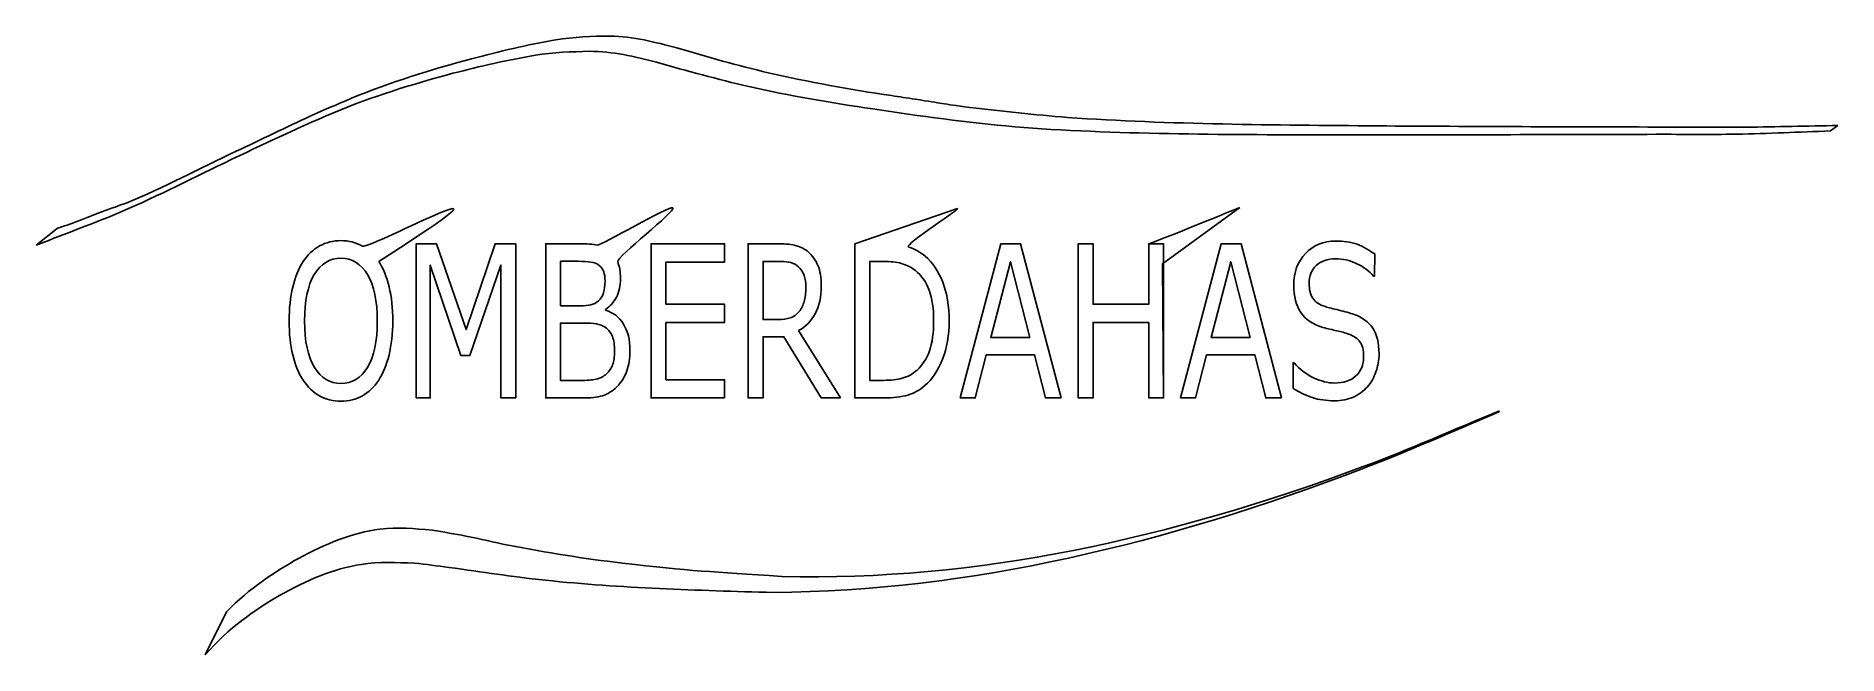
# Model space of a CAD drawing. Extents: x 81 to 604, y 169 to 349.
import ezdxf

# ---------------------------------------------------------------- set-up
doc = ezdxf.new("R2010")
doc.units = 0
doc.layers.add('Laag_1', color=7, linetype='CONTINUOUS')

msp = doc.modelspace()

# ---------------------------------------------------------------- linework, layer by layer
at = {"layer": 'Laag_1', "color": 7}
for points in [[(604.435861, 322.629335), (602.268236, 321.027449), (602.268236, 321.027449)], [(327.204063, 243.573816), (319.022803, 243.573816), (319.022803, 288.290472), (348.53632, 298.460439)], [(430.762969, 298.817317), (408.32453, 282.516911), (408.646526, 243.573816)], [(81.290625, 287.895798), (87.430368, 292.779808), (87.430368, 292.779723)], [(240.77886, 243.573816), (229.290316, 243.573816), (229.290316, 288.290472), (238.885864, 288.290472)], [(314.845163, 243.573816), (309.253201, 243.573816), (298.417413, 261.35233), (292.346763, 261.35233), (292.346763, 243.573816), (288.038558, 243.573816), (288.038558, 288.290472), (297.111898, 288.290472)], [(408.646526, 243.573816), (404.338317, 243.573816), (404.338317, 265.466661), (388.171688, 265.466661), (388.171688, 243.573816), (383.863478, 243.573816), (383.863478, 288.290472), (388.171688, 288.290472), (388.171688, 270.752152), (404.338317, 270.752152), (404.338317, 288.290472)], [(238.733554, 283.215242), (233.598521, 283.215242), (233.598521, 270.301758), (239.168725, 270.301758)], [(297.416517, 283.185066), (292.346763, 283.185066), (292.346763, 266.307463), (296.698484, 266.307463)], [(327.378135, 283.185126), (323.331012, 283.185126), (323.331012, 248.679162), (327.378135, 248.679162)], [(470.003505, 285.356018), (469.897057, 278.950698), (469.592287, 278.950698)], [(246.479603, 277.479052), (246.479616, 277.479174)], [(304.770928, 275.707163), (304.770928, 275.707346)], [(246.653688, 269.250695), (246.653688, 269.0105)], [(240.365446, 265.286394), (233.598521, 265.286394), (233.598521, 248.649046), (239.299277, 248.649046)], [(302.660344, 263.124036), (314.845163, 243.573816)], [(341.8911, 265.977165), (341.8911, 265.977287)], [(249.24296, 257.087603), (249.24296, 257.087908)], [(253.725233, 257.328346), (253.725233, 257.328163)], [(446.223636, 246.33672), (446.223636, 253.784446), (446.528406, 253.784446)], [(471.202399, 256.337149), (471.202532, 256.337149)], [(506.167937, 239.829846), (506.002677, 239.514661), (506.002677, 239.514661)], [(130.414895, 169.020454), (136.580944, 181.543578), (136.580973, 181.543294)]]:
    msp.add_lwpolyline(points, dxfattribs=at)
for points in [[(220.543355, 243.573816), (216.23515, 243.573816), (216.23515, 282.104009), (207.227088, 255.886633), (204.65957, 255.886633), (195.716782, 282.104009), (195.716782, 243.573816), (191.691439, 243.573816), (191.691439, 288.290472), (197.566263, 288.290472), (206.204431, 263.394468), (214.559737, 288.290472), (220.543355, 288.290472)], [(281.184597, 243.573816), (259.839402, 243.573816), (259.839402, 288.290472), (281.184597, 288.290472), (281.184597, 283.00492), (264.147607, 283.00492), (264.147607, 270.752152), (281.184597, 270.752152), (281.184597, 265.466661), (264.147607, 265.466661), (264.147607, 248.859307), (281.184597, 248.859307)], [(378.946038, 243.573816), (374.354967, 243.573816), (371.178205, 256.036845), (357.165637, 256.036845), (353.988919, 243.573816), (349.615427, 243.573816), (361.408564, 288.290472), (367.152857, 288.290472)], [(383.867365, 288.291691), (383.867365, 243.56961), (388.172174, 243.56961), (388.172174, 265.466295), (404.338891, 265.466295), (404.338891, 243.56961), (408.643699, 243.56961), (408.643699, 287.339144), (408.643699, 288.291691), (404.338891, 288.291691), (404.338891, 270.752945), (388.172174, 270.752945), (388.172174, 288.291691)], [(442.916353, 243.573816), (438.325282, 243.573816), (435.14852, 256.036845), (421.135996, 256.036845), (417.959233, 243.573816), (413.585741, 243.573816), (425.378922, 288.290472), (431.123172, 288.290472)], [(180.768619, 283.155072)], [(369.85091, 261.14213), (364.171943, 283.095023), (358.471156, 261.14213)], [(433.821269, 261.14213), (428.142258, 283.095023), (422.441515, 261.14213)], [(180.376968, 265.917117)], [(346.395157, 265.887062)]]:
    msp.add_lwpolyline(points, close=True, dxfattribs=at)
for points in [[(207.754398, 341.995436), (215.825672, 344.06246), (223.924493, 346.038038), (232.13685, 347.443767)], [(232.13685, 347.443767), (237.394165, 348.343994), (242.720895, 348.500098), (248.039135, 348.561524)], [(248.039135, 348.561524), (254.621869, 348.425461), (261.041006, 346.808296), (267.375557, 345.134523)], [(172.898289, 330.512117), (184.226987, 335.191068), (195.952493, 338.77355), (207.754398, 341.995436)], [(226.301088, 343.002926), (218.217373, 341.640992), (210.231369, 339.767575), (202.28506, 337.749676)], [(242.03217, 344.132929), (236.772887, 344.035984), (231.504559, 343.852866), (226.301088, 343.002926)], [(261.449589, 341.001808), (255.076634, 342.574072), (248.636446, 344.157449), (242.03217, 344.132929)], [(288.200239, 333.926787), (279.209857, 336.005121), (270.311238, 338.421827), (261.449589, 341.001808)], [(267.375557, 345.134523), (276.154101, 342.495298), (284.97308, 340.015578), (293.8932, 337.914539)], [(202.28506, 337.749676), (190.547569, 334.578728), (178.889423, 331.035024), (167.652417, 326.324324)], [(293.8932, 337.914539), (305.710441, 335.186816), (317.652378, 333.09017), (329.637373, 331.286287)], [(161.079072, 325.387786), (165.89844, 327.584211), (168.013749, 328.441946), (172.898289, 330.512117)], [(324.214243, 327.421757), (312.143046, 329.198088), (300.108926, 331.232202), (288.200239, 333.926787)], [(329.637373, 331.286287), (331.936724, 330.938731), (334.237663, 330.60155), (336.535455, 330.243676)], [(336.535455, 330.243676), (344.941143, 328.934523), (343.784324, 328.993172), (352.42577, 327.877569)], [(167.652417, 326.324324), (156.283495, 321.476683), (145.111887, 316.192167), (133.994914, 310.781055)], [(139.383663, 315.124214), (146.619842, 318.533924), (153.800416, 322.070598), (161.079072, 325.387786)], [(365.464006, 322.268343), (351.651543, 323.443162), (337.919698, 325.355131), (324.214243, 327.421757)], [(352.42577, 327.877569), (361.850683, 326.660825), (371.28977, 325.759918), (380.756296, 324.957033)], [(380.756296, 324.957033), (410.70206, 322.888025), (440.737398, 322.772428), (470.738863, 322.494718)], [(375.949814, 321.482721), (372.454554, 321.744643), (368.956545, 321.971301), (365.464006, 322.268343)], [(467.213244, 319.906432), (436.790976, 319.944983), (406.336762, 319.804101), (375.949814, 321.482721)], [(551.644271, 320.058652), (523.500633, 319.992888), (495.356995, 319.891124), (467.213244, 319.906432)], [(470.738863, 322.494718), (498.661994, 322.313301), (526.585691, 322.223159), (554.509276, 322.164397)], [(575.010652, 320.105991), (567.223257, 319.956888), (559.433083, 320.076794), (551.644271, 320.058652)], [(554.509276, 322.164397), (562.259735, 322.147389), (570.010535, 322.05498), (577.760712, 322.127263)], [(602.268236, 321.027449), (593.182375, 320.720287), (584.099972, 320.279924), (575.010652, 320.105991)], [(577.760712, 322.127263), (586.653591, 322.210035), (595.544173, 322.461978), (604.435861, 322.629335)], [(107.458597, 300.126331), (118.330699, 304.607537), (128.783534, 310.038406), (139.383663, 315.124214)], [(176.047, 287.629755), (178.725058, 286.809803), (231.126904, 315.3303), (180.768619, 283.155072)], [(133.994914, 310.781055), (123.436551, 305.676369), (112.948483, 300.389329), (102.11277, 295.903219)], [(97.367012, 296.414702), (102.618666, 298.426054), (101.776788, 298.087625), (107.458597, 300.126331)], [(244.194964, 287.930181), (245.369931, 287.689986), (265.055676, 299.474985), (266.129102, 298.714167)], [(266.129102, 298.714167), (267.31857, 297.853248), (249.620111, 284.456571), (250.156824, 283.095145)], [(348.53632, 298.460439), (351.50659, 299.483947), (332.788772, 287.970111), (334.645483, 287.329451)], [(404.338317, 288.290472), (412.545549, 291.327099), (431.082624, 298.935585), (430.762969, 298.817317)], [(102.11277, 295.903219), (95.143516, 293.306598), (88.252084, 290.510107), (81.290625, 287.895798)], [(87.430368, 292.779723), (88.532957, 293.184935), (89.67037, 293.484529), (90.776333, 293.878885)], [(90.776333, 293.878885), (91.95404, 294.298781), (96.479875, 296.074942), (97.367012, 296.414702)], [(163.601077, 287.65981), (165.501326, 288.700875), (167.568395, 289.221438), (169.802279, 289.221438)], [(169.802279, 289.221438), (172.123199, 289.221438), (174.204773, 288.69106), (176.047, 287.629755)], [(238.885864, 288.290472), (241.250299, 288.290472), (243.019996, 288.170375), (244.194964, 287.930181)], [(297.111898, 288.290472), (299.070172, 288.290472), (300.702068, 288.110225), (302.007584, 287.74973)], [(302.007584, 287.74973), (303.313101, 287.409557), (304.488066, 286.788892), (305.532482, 285.887738)], [(449.857465, 285.497514), (452.149379, 287.900004), (455.057767, 289.10128), (458.582673, 289.10128)], [(458.582673, 289.10128), (460.860099, 289.10128), (462.948922, 288.800732), (464.84914, 288.200369)], [(464.84914, 288.200369), (466.749402, 287.599883), (468.538401, 286.236934), (470.003505, 285.356018)], [(155.811495, 275.707346), (156.50777, 278.610342), (157.523171, 281.092938), (158.857696, 283.155072)], [(158.857696, 283.155072), (160.134201, 285.117165), (161.715329, 286.618745), (163.601077, 287.65981)], [(169.824041, 284.086098), (166.531241, 284.086098), (163.941965, 282.504414), (162.056217, 279.341105)], [(177.54835, 279.341105), (175.662602, 282.504414), (173.087831, 284.086098), (169.824041, 284.086098)], [(180.768619, 283.155072), (182.088639, 281.152986), (183.096792, 278.700445), (183.793067, 275.797449)], [(242.345483, 283.00492), (241.373599, 283.145135), (240.169621, 283.215242), (238.733554, 283.215242)], [(244.825961, 282.013906), (244.144191, 282.554647), (243.317368, 282.884823), (242.345483, 283.00492)], [(250.156824, 283.095145), (250.693537, 281.753777), (250.961893, 280.142098), (250.961893, 278.26011)], [(300.440965, 282.824774), (299.585127, 283.064968), (298.576978, 283.185066), (297.416517, 283.185066)], [(302.660344, 281.623499), (302.036596, 282.20411), (301.296803, 282.604535), (300.440965, 282.824774)], [(305.532482, 285.887738), (306.707445, 284.866689), (307.621305, 283.575351), (308.274064, 282.013723)], [(332.53493, 282.584641), (331.098845, 282.985168), (329.379943, 283.185126), (327.378135, 283.185126)], [(336.603785, 280.512448), (335.327285, 281.513521), (333.971014, 282.204232), (332.53493, 282.584641)], [(334.645483, 287.329451), (336.516726, 286.708787), (338.097864, 285.847929), (339.388895, 284.746754)], [(339.388895, 284.746754), (341.593751, 282.84477), (343.312697, 280.312124), (344.54569, 277.148815)], [(446.419617, 276.307953), (446.419617, 280.051873), (447.565551, 283.115019), (449.857465, 285.497514)], [(458.560633, 283.96594), (456.254232, 283.96594), (454.39752, 283.305224), (452.990455, 281.983851)], [(464.718354, 282.524471), (462.716546, 283.48543), (460.663987, 283.96594), (458.560633, 283.96594)], [(469.592287, 278.950698), (468.359294, 280.392229), (466.734649, 281.583507), (464.718354, 282.524471)], [(162.056217, 279.341105), (160.184978, 276.197854), (159.249357, 271.723171), (159.249357, 265.917117)], [(180.376968, 265.917117), (180.376968, 271.723171), (179.434094, 276.197854), (177.54835, 279.341105)], [(246.087965, 280.212023), (245.826878, 280.952784), (245.406194, 281.553452), (244.825961, 282.013906)], [(246.044444, 274.085547), (246.33455, 275.046507), (246.479603, 276.177675), (246.479603, 277.479052)], [(246.479616, 277.479174), (246.479616, 278.560291), (246.349051, 279.471261), (246.087965, 280.212023)], [(250.961893, 278.26011), (250.961893, 276.137927), (250.570242, 274.326046), (249.786926, 272.824467)], [(304.270478, 279.10085), (303.951353, 280.101903), (303.414642, 280.942786), (302.660344, 281.623499)], [(304.770928, 275.707346), (304.770928, 276.988666), (304.604112, 278.119834), (304.270478, 279.10085)], [(308.274064, 282.013723), (308.941327, 280.472131), (309.274959, 278.510078), (309.274959, 276.127563)], [(340.56385, 274.83655), (339.679001, 277.239041), (338.35895, 279.131027), (336.603785, 280.512448)], [(452.990455, 281.983851), (451.597922, 280.662478), (450.901633, 278.960757), (450.901633, 276.878566)], [(154.76708, 265.917117), (154.76708, 269.560935), (155.115224, 272.824345), (155.811495, 275.707346)], [(183.793067, 275.797449), (184.503848, 272.894391), (184.859236, 269.600927), (184.859236, 265.917117)], [(244.608377, 271.773099), (245.290148, 272.373585), (245.768835, 273.144584), (246.044444, 274.085547)], [(249.786926, 272.824467), (249.003619, 271.342883), (247.959203, 270.151667), (246.653688, 269.250695)], [(304.292241, 271.532783), (304.611366, 272.633937), (304.770928, 274.025397), (304.770928, 275.707163)], [(309.274959, 276.127563), (309.274959, 272.904206), (308.687477, 270.201392), (307.512514, 268.01912)], [(341.8911, 265.977287), (341.8911, 269.480952), (341.448698, 272.43406), (340.56385, 274.83655)], [(344.54569, 277.148815), (345.778683, 273.985507), (346.395157, 270.231589), (346.395157, 265.887062)], [(448.486663, 268.349662), (447.108617, 270.3918), (446.419617, 273.044543), (446.419617, 276.307953)], [(450.901633, 276.878566), (450.901633, 275.016635), (451.249689, 273.555108), (451.946022, 272.493987)], [(451.946022, 272.493987), (452.642311, 271.432865), (453.86806, 270.621996), (455.623225, 270.061441)], [(239.168725, 270.301758), (240.517756, 270.301758), (241.591182, 270.391983), (242.388999, 270.571824)], [(242.388999, 270.571824), (243.186816, 270.772392), (243.926607, 271.172919), (244.608377, 271.773099)], [(246.653688, 269.0105), (248.844052, 268.389836), (250.570237, 267.058466), (251.832236, 265.016388)], [(300.266898, 266.787851), (301.2823, 267.128024), (302.14539, 267.748668), (302.856169, 268.649783)], [(307.512514, 268.01912), (306.337548, 265.856885), (304.720158, 264.225191), (302.660344, 263.124036)], [(302.856169, 268.649783), (303.508928, 269.490665), (303.987618, 270.451666), (304.292241, 271.532783)], [(454.883695, 264.055185), (452.01157, 264.896048), (449.879196, 266.32758), (448.486663, 268.349662)], [(455.623225, 270.061441), (456.551625, 269.781012), (457.871632, 269.440655), (459.58329, 269.040372)], [(459.58329, 269.040372), (461.294993, 268.639846), (462.745565, 268.229626), (463.935007, 267.809103)], [(463.935007, 267.809103), (466.342998, 266.928188), (468.156202, 265.596817), (469.374663, 263.81493)], [(155.811495, 256.036845), (155.115219, 258.919846), (154.76708, 262.213249), (154.76708, 265.917117)], [(159.249357, 265.917117), (159.249357, 260.051014), (160.206736, 255.556335), (162.121495, 252.433079)], [(177.50483, 252.433079), (179.419588, 255.556335), (180.376968, 260.051014), (180.376968, 265.917117)], [(184.859236, 265.917117), (184.859236, 262.233306), (184.496604, 258.929844), (183.771305, 256.006791)], [(243.977376, 265.046199), (242.990986, 265.206532), (241.787012, 265.286394), (240.365446, 265.286394)], [(246.523136, 264.08524), (245.826861, 264.585746), (244.978271, 264.906045), (243.977376, 265.046199)], [(248.655479, 261.382385), (248.263827, 262.443507), (247.553042, 263.344479), (246.523136, 264.08524)], [(251.832236, 265.016388), (253.094235, 262.994246), (253.725233, 260.431545), (253.725233, 257.328346)], [(296.698484, 266.307463), (298.062024, 266.307463), (299.251496, 266.467592), (300.266898, 266.787851)], [(340.672639, 257.268115), (341.484961, 259.5905), (341.8911, 262.493557), (341.8911, 265.977165)], [(346.395157, 265.887062), (346.395157, 261.822842), (345.749664, 258.138971), (344.458632, 254.83557)], [(458.909042, 263.064171), (457.647074, 263.324483), (456.305292, 263.654292), (454.883695, 264.055185)], [(462.455724, 262.073095), (461.367784, 262.473622), (460.185542, 262.803798), (458.909042, 263.064171)], [(465.654218, 259.880806), (464.957973, 260.821769), (463.891809, 261.552533), (462.455724, 262.073095)], [(469.374663, 263.81493), (470.593169, 262.033043), (471.202399, 259.540449), (471.202399, 256.337149)], [(249.24296, 257.087908), (249.24296, 258.889791), (249.047112, 260.321263), (248.655479, 261.382385)], [(248.677236, 253.213588), (249.0544, 254.214601), (249.24296, 255.505919), (249.24296, 257.087603)], [(253.725233, 257.328163), (253.725233, 255.10588), (253.420595, 253.143786), (252.811374, 251.442004)], [(337.060719, 251.652265), (338.670831, 253.073739), (339.874805, 254.945669), (340.672639, 257.268115)], [(466.720383, 255.496226), (466.720383, 257.478315), (466.364818, 258.939842), (465.654218, 259.880806)], [(158.835939, 248.73921), (157.530424, 250.7213), (156.522276, 253.153845), (155.811495, 256.036845)], [(162.121495, 252.433079), (164.036254, 249.329819), (166.603767, 247.77819), (169.824041, 247.77819)], [(169.824041, 247.77819), (173.044315, 247.77819), (175.604581, 249.329819), (177.50483, 252.433079)], [(183.771305, 256.006791), (183.060524, 253.103794), (182.059629, 250.681247), (180.768619, 248.73921)], [(246.89303, 250.540788), (247.705352, 251.321602), (248.300086, 252.212515), (248.677236, 253.213588)], [(252.811374, 251.442004), (252.20213, 249.740222), (251.382555, 248.338805), (250.352649, 247.237631)], [(332.796016, 249.309824), (334.348134, 249.730468), (335.769687, 250.511099), (337.060719, 251.652265)], [(344.458632, 254.83557), (343.182132, 251.532107), (341.477718, 248.969406), (339.345344, 247.147527)], [(446.528406, 253.784446), (448.167582, 251.902458), (450.060557, 250.45099), (452.207418, 249.429921)], [(464.479264, 249.97048), (465.973343, 251.351962), (466.720383, 253.193836), (466.720383, 255.496226)], [(470.310439, 251.171755), (469.730184, 249.469973), (468.910618, 248.028443), (467.851697, 246.847224)], [(471.202532, 256.337149), (471.202532, 254.595315), (470.905271, 252.873537), (470.310439, 251.171755)], [(163.579315, 244.204478), (161.722582, 245.245543), (160.141453, 246.75712), (158.835939, 248.73921)], [(180.768619, 248.73921), (179.434089, 246.717129), (177.852965, 245.195493), (176.025243, 244.174424)], [(239.299277, 248.649046), (241.185021, 248.649046), (242.729882, 248.778897), (243.93386, 249.039209)], [(243.93386, 249.039209), (245.137838, 249.319639), (246.124228, 249.820145), (246.89303, 250.540788)], [(250.352649, 247.237631), (249.134166, 245.916258), (247.792388, 244.975294), (246.327306, 244.414679)], [(327.378135, 248.679162), (329.45247, 248.679162), (331.25843, 248.889484), (332.796016, 249.309824)], [(339.345344, 247.147527), (337.865797, 245.886264), (336.212133, 244.975294), (334.384397, 244.414679)], [(451.902648, 243.663919), (450.045892, 244.264405), (448.152918, 245.15544), (446.223636, 246.33672)], [(452.207418, 249.429921), (454.354278, 248.408852), (456.370574, 247.898348), (458.256305, 247.898348)], [(458.256305, 247.898348), (460.925338, 247.898348), (462.999672, 248.589058), (464.479264, 249.97048)], [(467.851697, 246.847224), (466.691231, 245.565904), (465.334961, 244.564891), (463.782843, 243.844126)], [(169.802279, 242.64285), (167.524879, 242.64285), (165.450558, 243.163474), (163.579315, 244.204478)], [(176.025243, 244.174424), (174.212025, 243.153354), (172.137704, 242.64285), (169.802279, 242.64285)], [(246.327306, 244.414679), (244.876734, 243.853819), (243.027253, 243.573816), (240.77886, 243.573816)], [(334.384397, 244.414679), (332.571193, 243.853819), (330.177734, 243.573816), (327.204063, 243.573816)], [(458.212665, 242.762948), (455.8772, 242.762948), (453.773891, 243.063495), (451.902648, 243.663919)], [(463.782843, 243.844126), (462.245257, 243.123361), (460.388501, 242.762948), (458.212665, 242.762948)], [(506.002677, 239.514661), (492.759326, 234.001871), (479.543471, 228.04492), (466.272652, 222.97629)], [(466.626076, 223.64657), (479.835184, 228.57137), (492.987317, 234.43543), (506.167937, 239.829846)], [(466.272652, 222.97629), (409.698085, 201.368523), (352.552082, 187.568759), (295.310126, 187.144441)], [(297.854249, 191.819424), (354.331502, 190.28931), (410.778935, 202.825162), (466.626076, 223.64657)], [(157.514454, 197.038715), (165.290941, 201.177439), (173.187896, 204.551773), (181.138351, 205.528365)], [(181.138351, 205.528365), (186.50137, 206.18691), (190.962258, 205.593279), (196.371933, 205.227468)], [(196.371933, 205.227468), (199.606538, 204.647357), (202.842865, 204.126151), (206.075755, 203.487392)], [(206.075755, 203.487392), (210.183197, 202.675776), (214.284609, 201.673672), (218.392486, 200.87657)], [(218.392486, 200.87657), (229.94221, 198.635357), (239.867402, 197.039225), (251.549575, 195.647216)], [(136.580973, 181.543294), (143.352686, 188.433581), (150.411858, 192.994668), (157.514454, 197.038715)], [(175.687631, 195.28251), (167.694934, 194.054542), (159.761089, 190.610306), (151.94948, 186.277635)], [(191.176571, 195.676951), (185.818144, 195.764825), (181.01126, 196.100135), (175.687631, 195.28251)], [(201.104277, 194.431465), (197.795667, 194.877694), (194.485805, 195.261789), (191.176571, 195.676951)], [(229.203941, 190.683723), (218.560127, 191.788498), (211.525736, 193.025906), (201.104277, 194.431465)], [(251.549575, 195.647216), (271.288777, 193.295225), (277.426896, 193.176794), (297.854249, 191.819424)], [(295.310126, 187.144441), (273.266237, 187.736797), (251.233152, 188.397298), (229.203941, 190.683723)], [(151.94948, 186.277635), (144.617749, 181.900261), (137.287287, 177.007238), (130.414895, 169.020454)]]:
    msp.add_open_spline(points, degree=3, dxfattribs=at)

doc.saveas('drawing.dxf')
